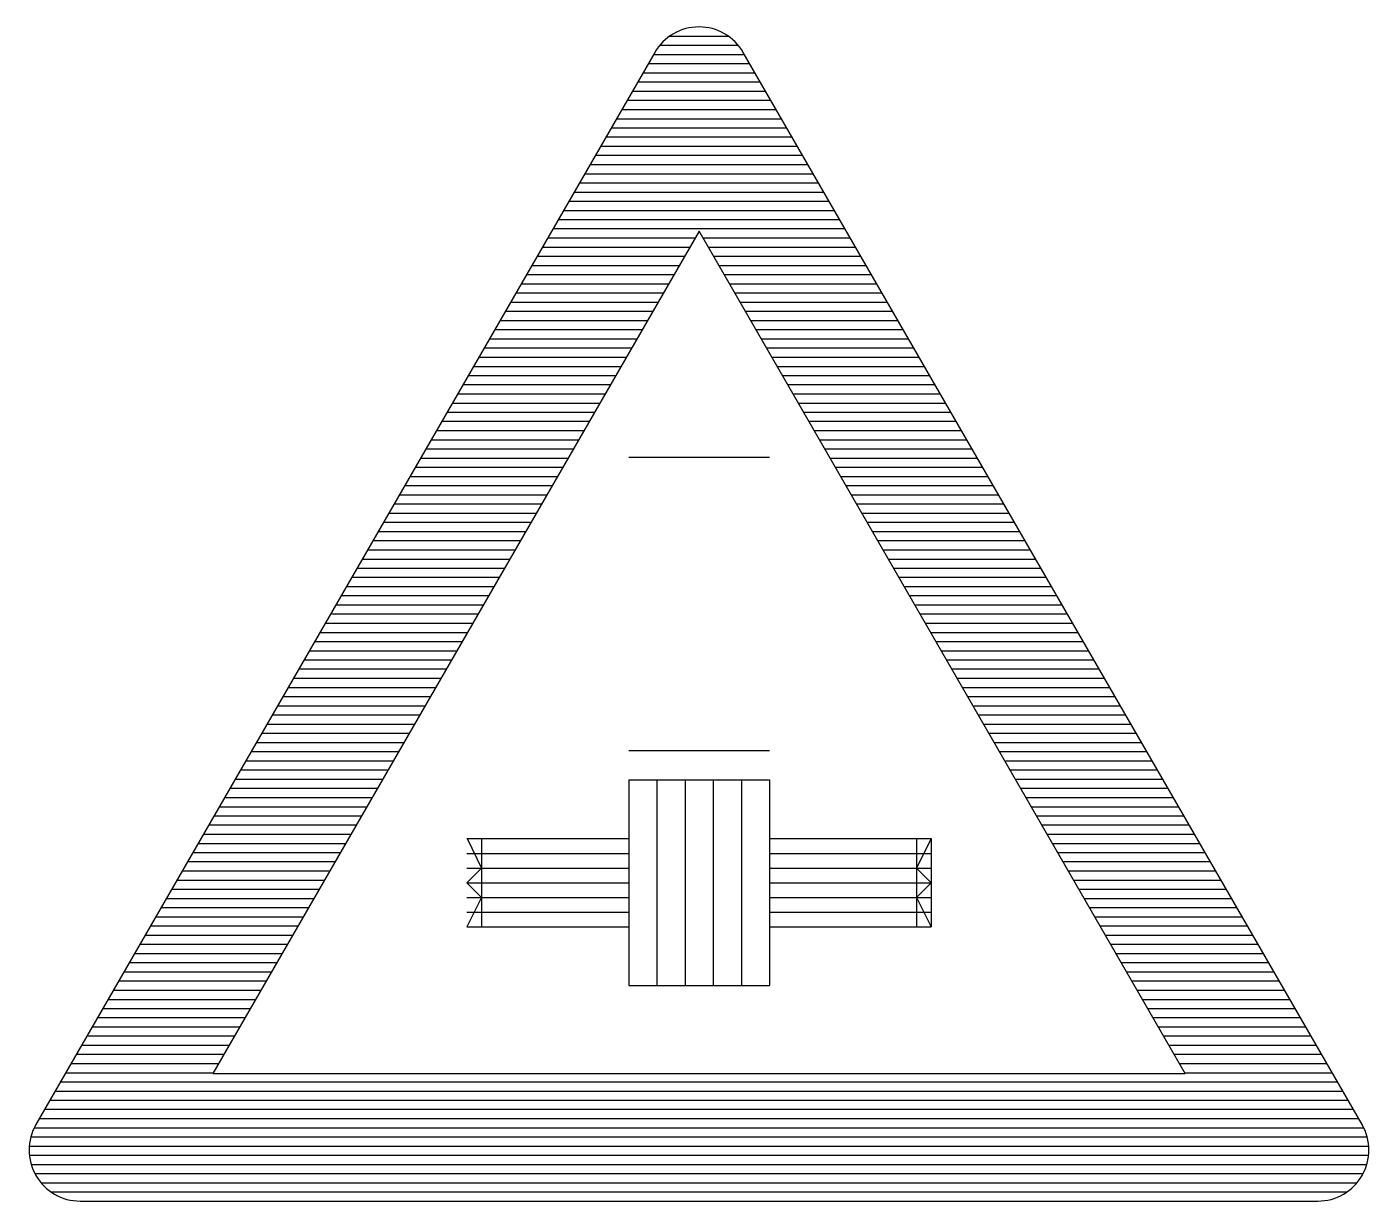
# Model space of a CAD drawing. Header units: millimetres. Extents: x -3 to 2253, y -3 to 1300.
# Drawn here: x 1298.13 to 1311.87, y 901 to 913 of the extents above; entities that cross this region are included whole.
import ezdxf

# ---------------------------------------------------------------- set-up
doc = ezdxf.new("R2010")
doc.units = ezdxf.units.MM
doc.layers.add('VEILIG', color=7, linetype='Continuous')

# ---------------------------------------------------------------- blocks, each defined once
blk = doc.blocks.new('PIC-19')
for p, q in [((-0.718, 0.304), (-0.718, -1.796)), ((-0.43, 0.304), (-0.43, -1.796)), ((-0.142, 0.304), (-0.142, -1.796)), ((0.146, 0.304), (0.146, -1.796)), ((0.434, 0.304), (0.434, -1.796)), ((0.722, 0.304), (0.722, -1.796)), ((-2.222, -0.296), (-2.222, -1.196)), ((2.222, -0.296), (2.222, -1.196)), ((2.372, -0.296), (2.372, -1.196))]:
    blk.add_line(p, q)
for points in [[(-2.371, -0.296), (-2.222, -0.596), (-2.372, -0.746), (-2.222, -0.896), (-2.372, -1.196)], [(2.372, -0.296), (2.222, -0.596), (2.372, -0.746), (2.222, -0.896), (2.372, -1.196)]]:
    blk.add_lwpolyline(points)
at = {"layer": 'VEILIG'}
for p, q in [((-0.298, 7.906), (0.298, 7.906)), ((-0.464, 7.719), (0.464, 7.719)), ((-0.401, 7.812), (0.401, 7.812)), ((-0.518, 7.625), (0.518, 7.625)), ((-0.626, 7.438), (0.626, 7.438)), ((-0.572, 7.531), (0.572, 7.531)), ((-0.68, 7.344), (0.68, 7.344)), ((-0.788, 7.156), (0.788, 7.156)), ((-0.734, 7.25), (0.734, 7.25)), ((-0.842, 7.062), (0.842, 7.062)), ((-0.951, 6.875), (0.951, 6.875)), ((-0.897, 6.969), (0.897, 6.969)), ((-1.005, 6.781), (1.005, 6.781)), ((-1.059, 6.688), (1.059, 6.688)), ((-1.167, 6.5), (1.167, 6.5)), ((-1.113, 6.594), (1.113, 6.594)), ((-1.221, 6.406), (1.221, 6.406)), ((-1.33, 6.219), (1.33, 6.219)), ((-1.276, 6.312), (1.276, 6.312)), ((-1.384, 6.125), (1.384, 6.125)), ((0, 5.913), (-4.97, -2.696)), ((-1.492, 5.938), (1.492, 5.938)), ((-1.438, 6.031), (1.438, 6.031)), ((4.97, -2.696), (0, 5.913)), ((-1.546, 5.844), (-0.04, 5.844)), ((0.04, 5.844), (1.546, 5.844)), ((-1.654, 5.656), (-0.148, 5.656)), ((-1.6, 5.75), (-0.094, 5.75)), ((0.094, 5.75), (1.6, 5.75)), ((0.148, 5.656), (1.654, 5.656)), ((-1.709, 5.562), (-0.202, 5.562)), ((0.202, 5.562), (1.709, 5.562)), ((-1.817, 5.375), (-0.311, 5.375)), ((-1.763, 5.469), (-0.257, 5.469)), ((0.257, 5.469), (1.763, 5.469)), ((0.311, 5.375), (1.817, 5.375)), ((-1.871, 5.281), (-0.365, 5.281)), ((0.365, 5.281), (1.871, 5.281)), ((-1.979, 5.094), (-0.473, 5.094)), ((-1.925, 5.188), (-0.419, 5.188)), ((0.419, 5.188), (1.925, 5.188)), ((0.473, 5.094), (1.979, 5.094)), ((-2.033, 5), (-0.527, 5)), ((0.527, 5), (2.033, 5)), ((-2.142, 4.812), (-0.635, 4.812)), ((-2.087, 4.906), (-0.581, 4.906)), ((0.581, 4.906), (2.087, 4.906)), ((0.635, 4.812), (2.142, 4.812)), ((-2.196, 4.719), (-0.69, 4.719)), ((0.69, 4.719), (2.196, 4.719)), ((-2.25, 4.625), (-0.744, 4.625)), ((0.744, 4.625), (2.25, 4.625)), ((-2.358, 4.438), (-0.852, 4.438)), ((-2.304, 4.531), (-0.798, 4.531)), ((0.798, 4.531), (2.304, 4.531)), ((0.852, 4.438), (2.358, 4.438)), ((-2.412, 4.344), (-0.906, 4.344)), ((0.906, 4.344), (2.412, 4.344)), ((-2.52, 4.156), (-1.014, 4.156)), ((-2.466, 4.25), (-0.96, 4.25)), ((0.96, 4.25), (2.466, 4.25)), ((1.014, 4.156), (2.52, 4.156)), ((-2.575, 4.062), (-1.068, 4.062)), ((1.068, 4.062), (2.575, 4.062)), ((-2.683, 3.875), (-1.177, 3.875)), ((-2.629, 3.969), (-1.123, 3.969)), ((1.123, 3.969), (2.629, 3.969)), ((1.177, 3.875), (2.683, 3.875)), ((-2.737, 3.781), (-1.231, 3.781)), ((1.231, 3.781), (2.737, 3.781)), ((-2.845, 3.594), (-1.339, 3.594)), ((-2.791, 3.688), (-1.285, 3.688)), ((-0.718, 3.604), (0.722, 3.604)), ((1.285, 3.688), (2.791, 3.688)), ((1.339, 3.594), (2.845, 3.594)), ((-2.899, 3.5), (-1.393, 3.5)), ((1.393, 3.5), (2.899, 3.5)), ((-3.008, 3.312), (-1.501, 3.312)), ((-2.953, 3.406), (-1.447, 3.406)), ((1.447, 3.406), (2.953, 3.406)), ((1.501, 3.312), (3.008, 3.312)), ((-3.062, 3.219), (-1.556, 3.219)), ((1.556, 3.219), (3.062, 3.219)), ((-3.17, 3.031), (-1.664, 3.031)), ((-3.116, 3.125), (-1.61, 3.125)), ((1.61, 3.125), (3.116, 3.125)), ((1.664, 3.031), (3.17, 3.031)), ((-3.224, 2.938), (-1.718, 2.938)), ((1.718, 2.938), (3.224, 2.938)), ((-3.332, 2.75), (-1.826, 2.75)), ((-3.278, 2.844), (-1.772, 2.844)), ((1.772, 2.844), (3.278, 2.844)), ((1.826, 2.75), (3.332, 2.75)), ((-3.386, 2.656), (-1.88, 2.656)), ((1.88, 2.656), (3.386, 2.656)), ((-3.441, 2.562), (-1.934, 2.562)), ((1.934, 2.562), (3.441, 2.562)), ((-3.549, 2.375), (-2.043, 2.375)), ((-3.495, 2.469), (-1.989, 2.469)), ((1.989, 2.469), (3.495, 2.469)), ((2.043, 2.375), (3.549, 2.375)), ((-3.603, 2.281), (-2.097, 2.281)), ((2.097, 2.281), (3.603, 2.281)), ((-3.711, 2.094), (-2.205, 2.094)), ((-3.657, 2.188), (-2.151, 2.188)), ((2.151, 2.188), (3.657, 2.188)), ((2.205, 2.094), (3.711, 2.094)), ((-3.765, 2), (-2.259, 2)), ((2.259, 2), (3.765, 2)), ((-3.874, 1.812), (-2.367, 1.812)), ((-3.819, 1.906), (-2.313, 1.906)), ((2.313, 1.906), (3.819, 1.906)), ((2.367, 1.812), (3.874, 1.812)), ((-3.928, 1.719), (-2.422, 1.719)), ((2.422, 1.719), (3.928, 1.719)), ((-4.036, 1.531), (-2.53, 1.531)), ((-3.982, 1.625), (-2.476, 1.625)), ((2.476, 1.625), (3.982, 1.625)), ((2.53, 1.531), (4.036, 1.531)), ((-4.09, 1.438), (-2.584, 1.438)), ((2.584, 1.438), (4.09, 1.438)), ((-4.198, 1.25), (-2.692, 1.25)), ((-4.144, 1.344), (-2.638, 1.344)), ((2.638, 1.344), (4.144, 1.344)), ((2.692, 1.25), (4.198, 1.25)), ((-4.252, 1.156), (-2.746, 1.156)), ((2.746, 1.156), (4.252, 1.156)), ((-4.361, 0.969), (-2.855, 0.969)), ((-4.307, 1.062), (-2.8, 1.062)), ((2.8, 1.062), (4.307, 1.062)), ((2.855, 0.969), (4.361, 0.969)), ((-4.415, 0.875), (-2.909, 0.875)), ((2.909, 0.875), (4.415, 0.875)), ((-4.523, 0.688), (-3.017, 0.688)), ((-4.469, 0.781), (-2.963, 0.781)), ((2.963, 0.781), (4.469, 0.781)), ((3.017, 0.688), (4.523, 0.688)), ((-4.577, 0.594), (-3.071, 0.594)), ((-0.718, 0.604), (0.722, 0.604)), ((3.071, 0.594), (4.577, 0.594)), ((-4.631, 0.5), (-3.125, 0.5)), ((3.125, 0.5), (4.631, 0.5)), ((-4.74, 0.312), (-3.233, 0.312)), ((-4.685, 0.406), (-3.179, 0.406)), ((-0.718, 0.304), (0.722, 0.304)), ((3.179, 0.406), (4.685, 0.406)), ((3.233, 0.312), (4.74, 0.312)), ((-4.794, 0.219), (-3.288, 0.219)), ((3.288, 0.219), (4.794, 0.219)), ((-4.902, 0.031), (-3.396, 0.031)), ((-4.848, 0.125), (-3.342, 0.125)), ((3.342, 0.125), (4.848, 0.125)), ((3.396, 0.031), (4.902, 0.031)), ((-4.956, -0.062), (-3.45, -0.062)), ((3.45, -0.062), (4.956, -0.062)), ((-5.064, -0.25), (-3.558, -0.25)), ((-5.01, -0.156), (-3.504, -0.156)), ((3.504, -0.156), (5.01, -0.156)), ((3.558, -0.25), (5.064, -0.25)), ((-5.118, -0.344), (-3.612, -0.344)), ((-2.372, -0.296), (-0.722, -0.296)), ((0.722, -0.296), (2.372, -0.296)), ((3.612, -0.344), (5.118, -0.344)), ((-5.227, -0.531), (-3.721, -0.531)), ((-5.173, -0.438), (-3.666, -0.438)), ((-2.372, -0.446), (-0.722, -0.446)), ((0.722, -0.446), (2.372, -0.446)), ((3.666, -0.438), (5.173, -0.438)), ((3.721, -0.531), (5.227, -0.531)), ((-5.281, -0.625), (-3.775, -0.625)), ((-2.372, -0.596), (-0.722, -0.596)), ((0.722, -0.596), (2.372, -0.596)), ((3.775, -0.625), (5.281, -0.625)), ((-5.389, -0.812), (-3.883, -0.812)), ((-5.335, -0.719), (-3.829, -0.719)), ((-2.372, -0.746), (-0.722, -0.746)), ((0.722, -0.746), (2.372, -0.746)), ((3.829, -0.719), (5.335, -0.719)), ((3.883, -0.812), (5.389, -0.812)), ((-5.443, -0.906), (-3.937, -0.906)), ((-2.372, -0.896), (-0.722, -0.896)), ((0.722, -0.896), (2.372, -0.896)), ((3.937, -0.906), (5.443, -0.906)), ((-5.552, -1.094), (-4.045, -1.094)), ((-5.497, -1), (-3.991, -1)), ((-2.372, -1.046), (-0.722, -1.046)), ((0.722, -1.046), (2.372, -1.046)), ((3.991, -1), (5.497, -1)), ((4.045, -1.094), (5.552, -1.094)), ((-5.606, -1.188), (-4.1, -1.188)), ((-2.372, -1.196), (-0.722, -1.196)), ((0.722, -1.196), (2.372, -1.196)), ((4.1, -1.188), (5.606, -1.188)), ((-5.66, -1.281), (-4.154, -1.281)), ((4.154, -1.281), (5.66, -1.281)), ((-5.768, -1.469), (-4.262, -1.469)), ((-5.714, -1.375), (-4.208, -1.375)), ((4.208, -1.375), (5.714, -1.375)), ((4.262, -1.469), (5.768, -1.469)), ((-5.822, -1.562), (-4.316, -1.562)), ((4.316, -1.562), (5.822, -1.562)), ((-5.93, -1.75), (-4.424, -1.75)), ((-5.876, -1.656), (-4.37, -1.656)), ((4.37, -1.656), (5.876, -1.656)), ((4.424, -1.75), (5.93, -1.75)), ((-5.985, -1.844), (-4.478, -1.844)), ((-0.718, -1.796), (0.722, -1.796)), ((4.478, -1.844), (5.985, -1.844)), ((-6.093, -2.031), (-4.587, -2.031)), ((-6.039, -1.938), (-4.533, -1.938)), ((4.533, -1.938), (6.039, -1.938)), ((4.587, -2.031), (6.093, -2.031)), ((-6.147, -2.125), (-4.641, -2.125)), ((4.641, -2.125), (6.147, -2.125)), ((-6.255, -2.312), (-4.749, -2.312)), ((-6.201, -2.219), (-4.695, -2.219)), ((4.695, -2.219), (6.201, -2.219)), ((4.749, -2.312), (6.255, -2.312)), ((-6.309, -2.406), (-4.803, -2.406)), ((4.803, -2.406), (6.309, -2.406)), ((-6.418, -2.594), (-4.911, -2.594)), ((-6.363, -2.5), (-4.857, -2.5)), ((4.857, -2.5), (6.363, -2.5)), ((4.911, -2.594), (6.418, -2.594)), ((-6.472, -2.688), (-4.966, -2.688)), ((-4.97, -2.696), (4.97, -2.696)), ((4.966, -2.688), (6.472, -2.688)), ((-6.58, -2.875), (6.58, -2.875)), ((-6.526, -2.781), (6.526, -2.781)), ((-6.634, -2.969), (6.634, -2.969)), ((-6.742, -3.156), (6.742, -3.156)), ((-6.688, -3.062), (6.688, -3.062)), ((-6.795, -3.25), (6.795, -3.25)), ((-6.83, -3.344), (6.83, -3.344)), ((-6.846, -3.438), (6.846, -3.438)), ((-6.845, -3.531), (6.845, -3.531)), ((-6.826, -3.625), (6.826, -3.625)), ((-6.789, -3.719), (6.789, -3.719)), ((-6.726, -3.812), (6.726, -3.812)), ((-6.624, -3.906), (6.624, -3.906))]:
    blk.add_line(p, q, dxfattribs=at)
blk.add_lwpolyline([(6.778, -3.217), (0.452, 7.739, 0.57735), (-0.452, 7.739), (-6.778, -3.217, 0.57735), (-6.326, -4), (6.326, -4, 0.57735)], format="xyb", close=True, dxfattribs=at)

msp = doc.modelspace()

# ---------------------------------------------------------------- block references
msp.add_blockref('PIC-19', (1305, 905))

doc.saveas('drawing.dxf')
